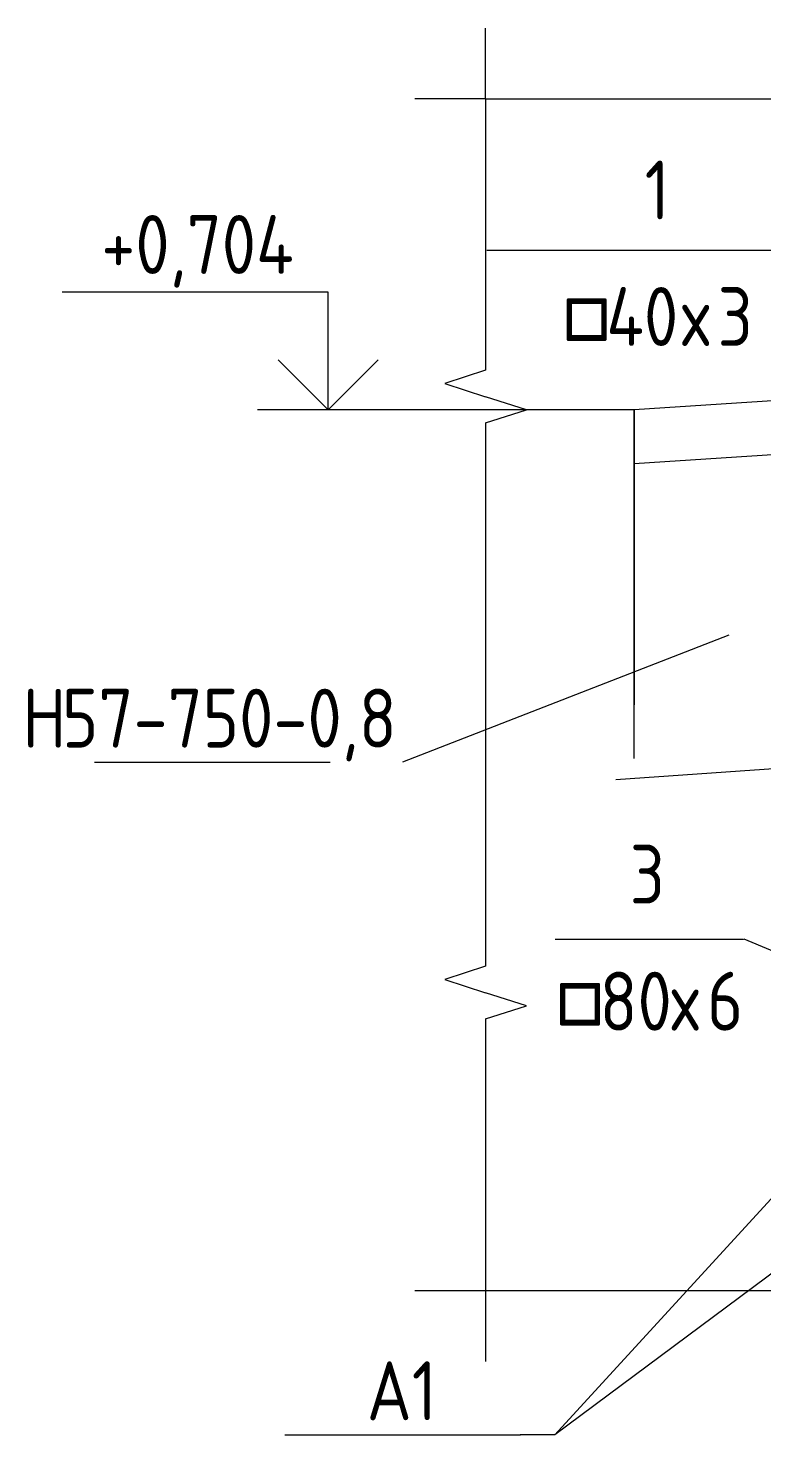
# Model space of a CAD drawing. Header units: millimetres. Extents: x 539 to 32806, y -1166 to 49726.
# Drawn here: x 22539 to 23318, y -384 to 1109 of the extents above; entities that cross this region are included whole.
import ezdxf

# ---------------------------------------------------------------- set-up
doc = ezdxf.new("R2010")
doc.units = ezdxf.units.MM
for name, color, linetype, lineweight in [('AA_Linii', 7, 'Continuous', 9), ('AA_Oformlenie', 7, 'Continuous', 9), ('AA_Vinoska', 7, 'Continuous', 9), ('AA_Visotnaya otmetka', 7, 'Continuous', 9), ('AF_Pokritie', 7, 'Continuous', 9)]:
    doc.layers.add(name, color=color, linetype=linetype, lineweight=lineweight)
doc.styles.add('ISOCPEUR_6', font='isocpeur.ttf', dxfattribs={"width": 0.85, "height": 62.5})
doc.styles.add('ISOCPEUR_8', font='isocpeur.ttf', dxfattribs={"width": 0.85, "height": 62.5})

# ---------------------------------------------------------------- blocks, each defined once
blk = doc.blocks.new('011_Прямоугольник обрыва _ЭлУзла_ - 011_Прямоугольник обрыва _ЭлУзла_-4182771-Сечение 12')
at = {"layer": 'AA_Oformlenie'}
for p, q in [((3452.4, 745.5), (3452.4, 1033.7)), ((3452.4, 1033.7), (3969.3, 1033.7)), ((3452.4, 113), (3452.4, 689.9)), ((3452.4, -231.5), (3452.4, 57.3)), ((3969.3, -231.5), (3452.4, -231.5))]:
    blk.add_line(p, q, dxfattribs=at)
blk = doc.blocks.new('Высотные отметки - Стрелка вверх-400292-Сечение 12')
at = {"layer": 'AA_Vinoska'}
for p, q in [((3285.3, 828.6), (3002.8, 828.6)), ((3285.3, 703.6), (3285.3, 828.6)), ((3285.3, 703.6), (3232.2, 756.7)), ((3285.3, 703.6), (3338.3, 756.7)), ((3360.3, 703.6), (3210.3, 703.6))]:
    blk.add_line(p, q, dxfattribs=at)
blk = doc.blocks.new('043_М_КолонныКМ - Позиция_дп8-4163876-Сечение 12')
at = {"layer": 'AA_Vinoska'}
blk.add_line((3526.1, 141.9), (3726.1, 141.9), dxfattribs=at)
blk = doc.blocks.new('043_М_Балки_Полка - Позиция_Наименование_дп14-4164524-Сечение 12')
at = {"layer": 'AA_Vinoska'}
blk.add_line((4138, 184.4), (4488, 184.4), dxfattribs=at)
blk = doc.blocks.new('044_М_Универсальная с полкой - Марка-3031129-Сечение 12')
at = {"layer": 'AA_Vinoska'}
blk.add_line((3239.2, -384.4), (3489.2, -384.4), dxfattribs=at)

msp = doc.modelspace()

# ---------------------------------------------------------------- linework, layer by layer
at = {"layer": 'AA_Linii'}
msp.add_line((23417.5886, 328.5091), (23163.2097, 310.7212), dxfattribs=at)
at = {"layer": 'AA_Vinoska'}
for p, q in [((23024.8839, 1033.6687), (23024.8839, 1108.6687)), ((23024.8839, 1033.6687), (22949.8839, 1033.6687)), ((23024.8839, 745.5331), (22981.5588, 731.4559)), ((22981.5588, 731.4559), (23024.8839, 717.3788)), ((23068.1852, 703.6288), (23024.8839, 717.3788)), ((23024.8839, 689.8788), (23068.1852, 703.6288)), ((23282.7768, 464.3129), (22936.6801, 329.5343)), ((23436.2884, 84.5653), (23299.161, 141.8723)), ((23024.8839, 112.9533), (22981.5588, 98.8761)), ((22981.5588, 98.8761), (23024.8839, 84.799)), ((23068.1852, 71.049), (23024.8839, 84.799)), ((23024.8839, 57.299), (23068.1852, 71.049)), ((23524.229, -67.1201), (23098.136, -384.3549)), ((23383.0083, -73.2601), (23098.136, -384.3549)), ((23024.8839, -231.4909), (22949.8839, -231.4909)), ((23024.8839, -231.4909), (23024.8839, -306.4909)), ((23098.136, -384.3549), (23061.6801, -384.3549)), ((23098.136, -384.3549), (23061.6801, -384.3549))]:
    msp.add_line(p, q, dxfattribs=at)
at = {"layer": 'AA_Visotnaya otmetka'}
for q in [(22857.7868, 703.6491), (23182.5883, 703.6491)]:
    msp.add_line((23182.5883, 703.6491), q, dxfattribs=at)
at = {"layer": 'AF_Pokritie', "lineweight": 20}
for p, q in [((25082.5883, 826.1491), (23182.5883, 703.6491)), ((23182.5883, 646.6491), (25082.5883, 769.1491)), ((23182.5883, 646.6491), (23182.5883, 703.6491)), ((23182.5883, 703.6491), (23182.5883, 390.3964)), ((23182.5883, 333.3964), (23182.5883, 646.6491))]:
    msp.add_line(p, q, dxfattribs=at)

# ---------------------------------------------------------------- block references
at = {"layer": 'AA_Oformlenie'}
msp.add_blockref('011_Прямоугольник обрыва _ЭлУзла_ - 011_Прямоугольник обрыва _ЭлУзла_-4182771-Сечение 12', (19572.5267, 0), dxfattribs=at)
at = {"layer": 'AA_Vinoska'}
for name, p in [('043_М_Балки_Полка - Позиция_Наименование_дп14-4164524-Сечение 12', (18888.1926, 688.7602)), ('043_М_Балки_Полка - Позиция_Наименование_дп14-4164524-Сечение 12', (18888.1926, 688.7602)), ('043_М_Балки_Полка - Позиция_Наименование_дп14-4164524-Сечение 12', (18888.1926, 688.7602)), ('043_М_Балки_Полка - Позиция_Наименование_дп14-4164524-Сечение 12', (18888.1926, 688.7602)), ('Высотные отметки - Стрелка вверх-400292-Сечение 12', (19572.5267, 0)), ('044_М_Универсальная с полкой - Марка-3031129-Сечение 12', (19370.7579, 713.8892)), ('043_М_КолонныКМ - Позиция_дп8-4163876-Сечение 12', (19572.5267, 0)), ('044_М_Универсальная с полкой - Марка-3031129-Сечение 12', (19572.5267, 0)), ('044_М_Универсальная с полкой - Марка-3031129-Сечение 12', (19572.5267, 0))]:
    msp.add_blockref(name, p, dxfattribs=at)

# ---------------------------------------------------------------- texts
at = {"layer": 'AA_Vinoska', "char_height": 62.5, "attachment_point": 1}
for s, insert, width, style in [('\\fISOCPEUR|b0|i0|c204|p34|;\\W.85;1', (23193.6115, 968.1105), 32.368133, 'ISOCPEUR_6'), ('\\fISOCPEUR|b0|i0|c204|p34|;\\W.85;1', (23193.6115, 968.1105), 32.368133, 'ISOCPEUR_6'), ('\\fISOCPEUR|b0|i0|c204|p34|;\\W.85;1', (23193.6115, 968.1105), 32.368133, 'ISOCPEUR_6'), ('\\fISOCPEUR|b0|i0|c204|p34|;\\W.85;1', (23193.6115, 968.1105), 32.368133, 'ISOCPEUR_6'), ('\\fISOCPEUR|b0|i0|c130|p34|;\\W.85;□', (23105.1053, 833.8364), 57.921922, 'ISOCPEUR_8'), ('\\fISOCPEUR|b0|i0|c130|p34|;\\W.85;□', (23105.1053, 833.8364), 57.921922, 'ISOCPEUR_8'), ('\\fISOCPEUR|b0|i0|c130|p34|;\\W.85;□', (23105.1053, 833.8364), 57.921922, 'ISOCPEUR_8'), ('\\fISOCPEUR|b0|i0|c130|p34|;\\W.85;□', (23105.1053, 833.8364), 57.921922, 'ISOCPEUR_8'), ('40', (23152.8956, 833.8364), 97.104398, 'ISOCPEUR_6'), ('40', (23152.8956, 833.8364), 97.104398, 'ISOCPEUR_6'), ('40', (23152.8956, 833.8364), 97.104398, 'ISOCPEUR_6'), ('40', (23152.8956, 833.8364), 97.104398, 'ISOCPEUR_6'), ('\\fISOCPEUR|b0|i0|c204|p34|;\\W.85;3', (23270.9659, 833.8364), 45.99682, 'ISOCPEUR_6'), ('\\fISOCPEUR|b0|i0|c204|p34|;\\W.85;3', (23270.9659, 833.8364), 45.99682, 'ISOCPEUR_6'), ('\\fISOCPEUR|b0|i0|c204|p34|;\\W.85;3', (23270.9659, 833.8364), 45.99682, 'ISOCPEUR_6'), ('\\fISOCPEUR|b0|i0|c204|p34|;\\W.85;3', (23270.9659, 833.8364), 45.99682, 'ISOCPEUR_6'), ('\\fISOCPEUR|b0|i0|c204|p34|;\\W.85;х', (23233.0148, 833.8364), 45.99682, 'ISOCPEUR_6'), ('\\fISOCPEUR|b0|i0|c204|p34|;\\W.85;х', (23233.0148, 833.8364), 45.99682, 'ISOCPEUR_6'), ('\\fISOCPEUR|b0|i0|c204|p34|;\\W.85;х', (23233.0148, 833.8364), 45.99682, 'ISOCPEUR_6'), ('\\fISOCPEUR|b0|i0|c204|p34|;\\W.85;х', (23233.0148, 833.8364), 45.99682, 'ISOCPEUR_6'), ('\\fISOCPEUR|b0|i0|c204|p34|;\\W.85;Н', (22533.1426, 407.5749), 51.107578, 'ISOCPEUR_6'), ('57-750-0,8', (22575.3106, 407.5749), 436.118, 'ISOCPEUR_6'), ('\\fISOCPEUR|b0|i0|c204|p34|;\\W.85;3', (23177.7169, 241.9355), 45.99682, 'ISOCPEUR_6'), ('80', (23145.9264, 107.1943), 91.993641, 'ISOCPEUR_6'), ('\\fISOCPEUR|b0|i0|c204|p34|;\\W.85;6', (23259.7799, 107.1943), 45.99682, 'ISOCPEUR_6'), ('\\fISOCPEUR|b0|i0|c130|p34|;\\W.85;□', (23098.136, 107.1943), 57.921922, 'ISOCPEUR_8'), ('\\fISOCPEUR|b0|i0|c204|p34|;\\W.85;х', (23221.8287, 107.1943), 45.99682, 'ISOCPEUR_6'), ('\\fISOCPEUR|b0|i0|c204|p34|;\\W.85;А', (22898.7489, -306.3144), 57.921922, 'ISOCPEUR_6'), ('\\fISOCPEUR|b0|i0|c204|p34|;\\W.85;А', (22898.7489, -306.3144), 57.921922, 'ISOCPEUR_6'), ('\\fISOCPEUR|b0|i0|c204|p34|;\\W.85;1', (22946.5392, -306.3144), 32.368133, 'ISOCPEUR_6'), ('\\fISOCPEUR|b0|i0|c204|p34|;\\W.85;1', (22946.5392, -306.3144), 32.368133, 'ISOCPEUR_6')]:
    msp.add_mtext(s, dxfattribs=dict(at, insert=insert, width=width, style=style))
at = {"layer": 'AA_Visotnaya otmetka', "insert": (22616.9605, 910.3026), "char_height": 62.5, "width": 247.983009, "attachment_point": 1, "line_spacing_factor": 1.149209, "style": 'ISOCPEUR_6'}
msp.add_mtext('+0,704', dxfattribs=at)

doc.saveas('drawing.dxf')
